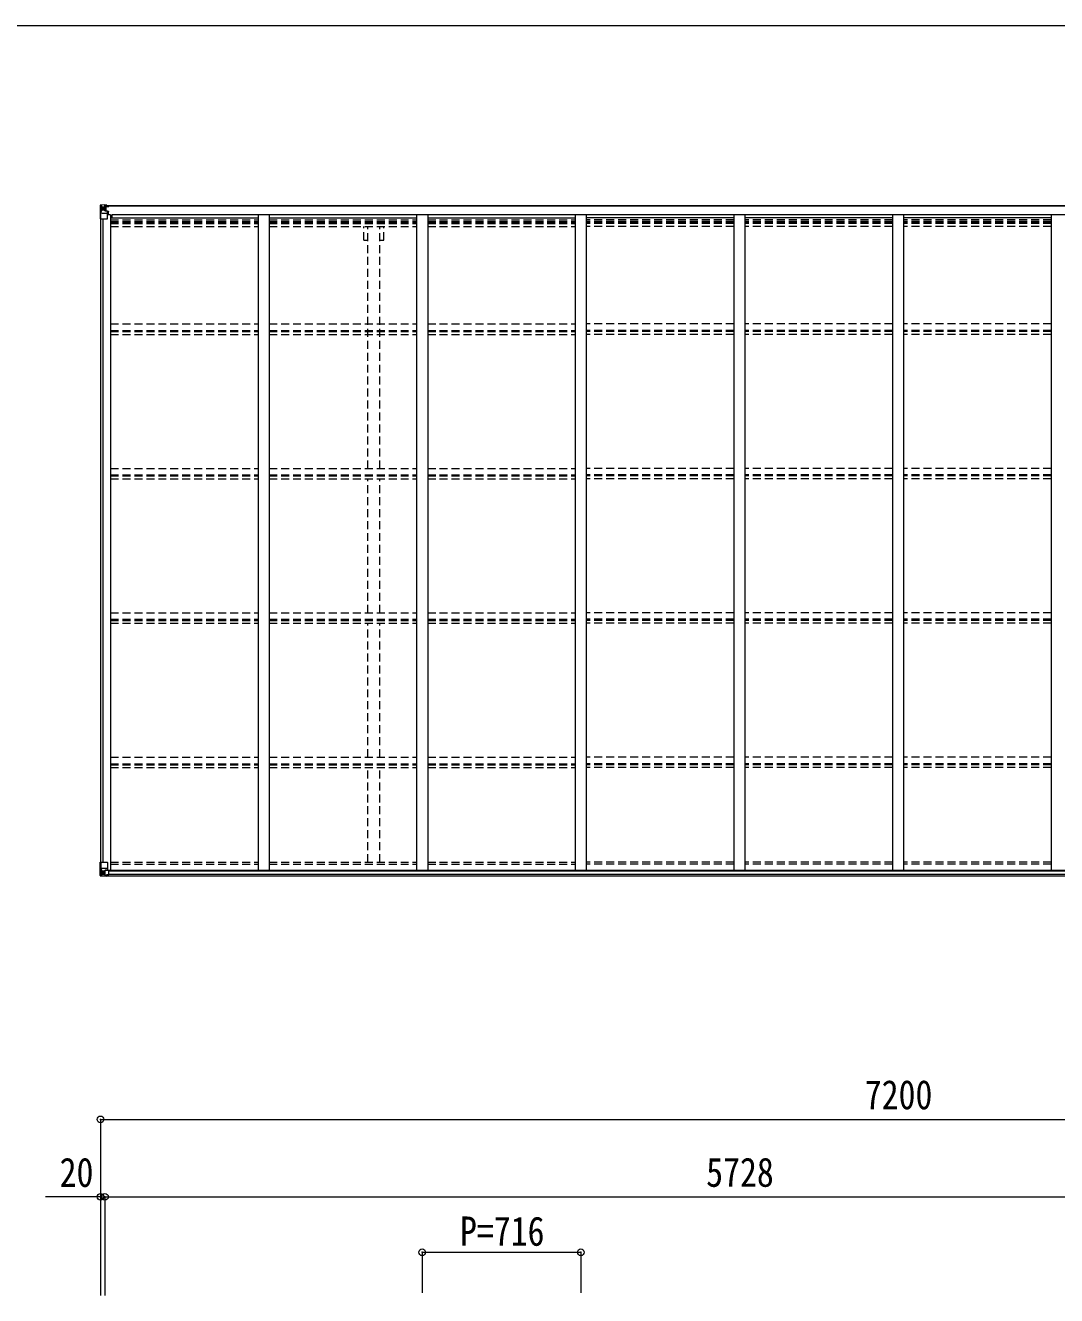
# Model space of a CAD drawing. Units: millimetres at full size, sheet at 1:30. Extents: x -8432 to 8432, y -5820 to 5820.
# Drawn here: x -407 to 4248, y 87 to 5820 of the extents above; entities that cross this region are included whole.
import ezdxf
from ezdxf.enums import TextEntityAlignment as Align

# ---------------------------------------------------------------- set-up
doc = ezdxf.new("R2010")
doc.units = ezdxf.units.MM
doc.header["$LTSCALE"] = 30
doc.header["$PDMODE"] = 32
doc.header["$PDSIZE"] = 30
doc.linetypes.add('DASHED1', pattern=[1.8, 1.2, -0.6])
for name, color, linetype, lineweight in [('0-3_ELV2', 4, 'Continuous', 9), ('0-4_TABLE1', 6, 'Continuous', 9), ('0-6_OTH_LINE', 6, 'Continuous', 9), ('F-0_240', 7, 'Continuous', 9)]:
    doc.layers.add(name, color=color, linetype=linetype, lineweight=lineweight)
doc.styles.add('ＭＳ ゴシック', font='')
doc.styles.get('ＭＳ ゴシック').set_extended_font_data('MS Gothic')

msp = doc.modelspace()

# ---------------------------------------------------------------- linework, layer by layer
at = {"layer": '0-3_ELV2'}
for p, q in [((-46.32, 5007.36), (5673.69, 5007.36)), ((-46.32, 5005.21), (5673.69, 5005.21)), ((-67.82, 4946.59), (-67.82, 2043.16)), ((-58.12, 4946.59), (-58.12, 2043.16)), ((-22.82, 4965.24), (-35.82, 4965.24)), ((-22.82, 4965.24), (-22.82, 2007.14)), ((-22.82, 4951.56), (643.18, 4951.56)), ((-15.32, 4951.56), (-15.32, 4967.08)), ((-15.32, 4967.08), (5647.69, 4967.08)), ((643.18, 4967.06), (643.18, 2007.14)), ((693.18, 4967.06), (693.18, 2007.14)), ((693.18, 4951.56), (1359.18, 4951.56)), ((1359.18, 4967.06), (1359.18, 2007.14)), ((1409.18, 4967.06), (1409.18, 2007.14)), ((1409.18, 4951.56), (2075.18, 4951.56)), ((2075.18, 4967.06), (2075.18, 2007.14)), ((2125.18, 4967.06), (2125.18, 2007.14)), ((2791.18, 4951.56), (2125.18, 4951.56)), ((2791.18, 4967.06), (2791.18, 2007.14)), ((2841.18, 4967.06), (2841.18, 2007.14)), ((3507.18, 4951.56), (2841.18, 4951.56)), ((3507.18, 4967.06), (3507.18, 2007.14)), ((3557.18, 4967.06), (3557.18, 2007.14)), ((4223.19, 4951.56), (3557.18, 4951.56)), ((4223.19, 4967.06), (4223.19, 2007.14)), ((-43.08, 2007.14), (5663.69, 2007.14)), ((-41.32, 1981.36), (5673.69, 1981.36)), ((-31.32, 2004.87), (5663.69, 2004.87)), ((-31.32, 1989.26), (5663.69, 1989.26))]:
    msp.add_line(p, q, dxfattribs=at)
at = {"layer": '0-3_ELV2', "linetype": 'DASHED1'}
for p, q in [((-22.82, 4943.17), (643.18, 4943.17)), ((-22.82, 4934.97), (643.18, 4934.97)), ((-22.82, 4931.04), (643.18, 4931.04)), ((693.18, 4943.17), (1359.18, 4943.17)), ((693.18, 4934.97), (1359.18, 4934.97)), ((693.18, 4931.04), (1359.18, 4931.04)), ((1409.18, 4943.17), (2075.18, 4943.17)), ((1409.18, 4934.97), (2075.18, 4934.97)), ((1409.18, 4931.04), (2075.18, 4931.04)), ((2791.18, 4943.17), (2125.18, 4943.17)), ((2791.18, 4934.97), (2125.18, 4934.97)), ((2791.18, 4931.04), (2125.18, 4931.04)), ((3507.18, 4943.17), (2841.18, 4943.17)), ((3507.18, 4934.97), (2841.18, 4934.97)), ((3507.18, 4931.04), (2841.18, 4931.04)), ((4223.19, 4943.17), (3557.18, 4943.17)), ((4223.19, 4934.97), (3557.18, 4934.97)), ((4223.19, 4931.04), (3557.18, 4931.04)), ((-22.82, 4925.96), (643.18, 4925.96)), ((-22.82, 4912.95), (643.18, 4912.95)), ((693.18, 4925.96), (1359.18, 4925.96)), ((693.18, 4912.95), (1359.18, 4912.95)), ((1120.99, 4851.36), (1120.99, 4912.95)), ((1138.69, 3820.7), (1138.69, 4912.95)), ((1193.69, 3820.7), (1193.69, 4912.95)), ((1211.39, 4851.36), (1211.39, 4912.95)), ((1409.18, 4925.96), (2075.18, 4925.96)), ((1409.18, 4912.95), (2075.18, 4912.95)), ((2791.18, 4925.96), (2125.18, 4925.96)), ((2791.18, 4912.95), (2125.18, 4912.95)), ((3507.18, 4925.96), (2841.18, 4925.96)), ((3507.18, 4912.95), (2841.18, 4912.95)), ((4223.19, 4925.96), (3557.18, 4925.96)), ((4223.19, 4912.95), (3557.18, 4912.95)), ((1120.99, 4851.36), (1138.69, 4851.36)), ((1193.69, 4851.36), (1211.39, 4851.36)), ((-22.82, 4472.36), (643.15, 4472.36)), ((693.18, 4472.36), (1359.15, 4472.36)), ((1409.18, 4472.36), (2075.15, 4472.36)), ((2791.18, 4472.36), (2125.18, 4472.36)), ((3507.18, 4472.36), (2841.18, 4472.36)), ((4223.15, 4472.36), (3557.18, 4472.36)), ((-22.82, 4442.63), (643.15, 4442.63)), ((-22.82, 4438.08), (643.15, 4438.08)), ((-22.82, 4425.07), (643.15, 4425.07)), ((693.18, 4442.63), (1359.15, 4442.63)), ((693.18, 4438.08), (1359.15, 4438.08)), ((693.18, 4425.07), (1359.15, 4425.07)), ((1409.18, 4442.63), (2075.15, 4442.63)), ((1409.18, 4438.08), (2075.15, 4438.08)), ((1409.18, 4425.07), (2075.15, 4425.07)), ((2791.18, 4442.63), (2125.18, 4442.63)), ((2791.18, 4438.08), (2125.18, 4438.08)), ((2791.18, 4425.07), (2125.18, 4425.07)), ((3507.18, 4442.63), (2841.18, 4442.63)), ((3507.18, 4438.08), (2841.18, 4438.08)), ((3507.18, 4425.07), (2841.18, 4425.07)), ((4223.15, 4442.63), (3557.18, 4442.63)), ((4223.15, 4438.08), (3557.18, 4438.08)), ((4223.15, 4425.07), (3557.18, 4425.07)), ((-22.82, 3820.7), (643.15, 3820.7)), ((-22.82, 3790.97), (643.15, 3790.97)), ((-22.82, 3786.42), (643.15, 3786.42)), ((693.18, 3820.7), (1359.15, 3820.7)), ((693.18, 3790.97), (1359.15, 3790.97)), ((693.18, 3786.42), (1359.15, 3786.42)), ((1409.18, 3820.7), (2075.15, 3820.7)), ((1409.18, 3790.97), (2075.15, 3790.97)), ((1409.18, 3786.42), (2075.15, 3786.42)), ((2791.18, 3820.7), (2125.18, 3820.7)), ((2791.18, 3790.97), (2125.18, 3790.97)), ((2791.18, 3786.42), (2125.18, 3786.42)), ((3507.18, 3820.7), (2841.18, 3820.7)), ((3507.18, 3790.97), (2841.18, 3790.97)), ((3507.18, 3786.42), (2841.18, 3786.42)), ((4223.15, 3820.7), (3557.18, 3820.7)), ((4223.15, 3790.97), (3557.18, 3790.97)), ((4223.15, 3786.42), (3557.18, 3786.42)), ((-22.82, 3773.41), (643.15, 3773.41)), ((693.18, 3773.41), (1359.15, 3773.41)), ((1138.69, 3168.92), (1138.69, 3773.41)), ((1193.69, 3168.92), (1193.69, 3773.41)), ((1409.18, 3773.41), (2075.15, 3773.41)), ((2791.18, 3773.41), (2125.18, 3773.41)), ((3507.18, 3773.41), (2841.18, 3773.41)), ((4223.15, 3773.41), (3557.18, 3773.41)), ((-22.82, 3169.04), (643.15, 3169.04)), ((693.18, 3169.04), (1359.15, 3169.04)), ((1409.18, 3169.04), (2075.15, 3169.04)), ((2791.18, 3169.04), (2125.18, 3169.04)), ((3507.18, 3169.04), (2841.18, 3169.04)), ((4223.15, 3169.04), (3557.18, 3169.04)), ((-22.82, 3139.31), (643.15, 3139.31)), ((-22.82, 3134.76), (643.15, 3134.76)), ((-22.82, 3121.75), (643.15, 3121.75)), ((693.18, 3139.31), (1359.15, 3139.31)), ((693.18, 3134.76), (1359.15, 3134.76)), ((693.18, 3121.75), (1359.15, 3121.75)), ((1138.69, 2517.26), (1138.69, 3120.55)), ((1193.69, 2517.26), (1193.69, 3120.55)), ((1409.18, 3139.31), (2075.15, 3139.31)), ((1409.18, 3134.76), (2075.15, 3134.76)), ((1409.18, 3121.75), (2075.15, 3121.75)), ((2791.18, 3139.31), (2125.18, 3139.31)), ((2791.18, 3134.76), (2125.18, 3134.76)), ((2791.18, 3121.75), (2125.18, 3121.75)), ((3507.18, 3139.31), (2841.18, 3139.31)), ((3507.18, 3134.76), (2841.18, 3134.76)), ((3507.18, 3121.75), (2841.18, 3121.75)), ((4223.15, 3139.31), (3557.18, 3139.31)), ((4223.15, 3134.76), (3557.18, 3134.76)), ((4223.15, 3121.75), (3557.18, 3121.75)), ((-22.82, 2517.38), (643.15, 2517.38)), ((-22.82, 2487.65), (643.15, 2487.65)), ((-22.82, 2483.1), (643.15, 2483.1)), ((-22.82, 2470.09), (643.15, 2470.09)), ((693.18, 2517.38), (1359.15, 2517.38)), ((693.18, 2487.65), (1359.15, 2487.65)), ((693.18, 2483.1), (1359.15, 2483.1)), ((693.18, 2470.09), (1359.15, 2470.09)), ((1138.69, 2043.31), (1138.69, 2468.89)), ((1193.69, 2043.31), (1193.69, 2468.89)), ((1409.18, 2517.38), (2075.15, 2517.38)), ((1409.18, 2487.65), (2075.15, 2487.65)), ((1409.18, 2483.1), (2075.15, 2483.1)), ((1409.18, 2470.09), (2075.15, 2470.09)), ((2791.18, 2517.38), (2125.18, 2517.38)), ((2791.18, 2487.65), (2125.18, 2487.65)), ((2791.18, 2483.1), (2125.18, 2483.1)), ((2791.18, 2470.09), (2125.18, 2470.09)), ((3507.18, 2517.38), (2841.18, 2517.38)), ((3507.18, 2487.65), (2841.18, 2487.65)), ((3507.18, 2483.1), (2841.18, 2483.1)), ((3507.18, 2470.09), (2841.18, 2470.09)), ((4223.15, 2517.38), (3557.18, 2517.38)), ((4223.15, 2487.65), (3557.18, 2487.65)), ((4223.15, 2483.1), (3557.18, 2483.1)), ((4223.15, 2470.09), (3557.18, 2470.09)), ((-22.82, 2043.31), (643.18, 2043.31)), ((-22.82, 2034.96), (643.18, 2034.96)), ((693.18, 2043.31), (1359.18, 2043.31)), ((693.18, 2034.96), (1359.18, 2034.96)), ((1409.18, 2043.31), (2075.18, 2043.31)), ((1409.18, 2034.96), (2075.18, 2034.96)), ((2791.18, 2043.31), (2125.18, 2043.31)), ((2791.18, 2034.96), (2125.18, 2034.96)), ((3507.18, 2043.31), (2841.18, 2043.31)), ((3507.18, 2034.96), (2841.18, 2034.96)), ((4223.19, 2043.31), (3557.18, 2043.31)), ((4223.19, 2034.96), (3557.18, 2034.96))]:
    msp.add_line(p, q, dxfattribs=at)
at = {"layer": '0-4_TABLE1'}
for p, q in [((-69.82, 5007.3), (-69.82, 4946.59)), ((-41.32, 5009.99), (-68.88, 5008.3)), ((-68.88, 5008.26), (-68.88, 5008.3)), ((-59.91, 5008.69), (-67.83, 5008.21)), ((-66.97, 5007.24), (-66.97, 5007.17)), ((-66.97, 4946.59), (-66.97, 5007.17)), ((-63, 5003.8), (-65.74, 5007.47)), ((-62.15, 5000.29), (-59.82, 5000.35)), ((-62.15, 4986.82), (-62.15, 5000.29)), ((-47.82, 5009.48), (-59.82, 5008.69)), ((-46.32, 5000.35), (-59.82, 5000.35)), ((-54.34, 4993.15), (-54.34, 4992.19)), ((-47.82, 4983.49), (-47.82, 5009.59)), ((-47.82, 5008.71), (-41.32, 5009.1)), ((-46.32, 5003.88), (-47.82, 5003.88)), ((-41.32, 5008.18), (-46.32, 5008.09)), ((-37.82, 5003.52), (-46.32, 5003.52)), ((-42.32, 4998.59), (-46.32, 4998.59)), ((-42.32, 4990.39), (-46.32, 4990.39)), ((-46.21, 5002.22), (-42.32, 5002.22)), ((-45.82, 5004.55), (-45.82, 5002.59)), ((-37.82, 5004.55), (-45.82, 5004.55)), ((-37.82, 5004.52), (-45.82, 5004.52)), ((-45.82, 5002.59), (-35.82, 5002.68)), ((-45.82, 5002.43), (-45.82, 5002.59)), ((-30.82, 5002.56), (-45.82, 5002.43)), ((-42.32, 4982.49), (-42.32, 5002.46)), ((-41.32, 5007.36), (-41.32, 5009.99)), ((-37.82, 5003.52), (-37.82, 5005.21)), ((-36.32, 5007.79), (-36.32, 5007.36)), ((-36.02, 5007.79), (-36.32, 5007.79)), ((-36.02, 5007.79), (-34.33, 5007.36)), ((-35.82, 5004.29), (-29.82, 5004.29)), ((-30.82, 5005.21), (-30.82, 5004.29)), ((-29.82, 5002.61), (-29.82, 5005.21)), ((-69.82, 4946.59), (-36.82, 4946.59)), ((-66.43, 4973.47), (-62.28, 4985.56)), ((-66.43, 4973.47), (-59.82, 4973.26)), ((-59.82, 4986.79), (-62.15, 4986.82)), ((-46.32, 4986.79), (-59.82, 4986.79)), ((-59.82, 4986.79), (-59.82, 4986.79)), ((-59.82, 4973.26), (-35.82, 4973.26)), ((-46.99, 4983.23), (-36.64, 4981.58)), ((-46.99, 4982.6), (-46.99, 4983.23)), ((-36.64, 4980.95), (-46.99, 4982.6)), ((-36.64, 4981.58), (-36.64, 4980.95)), ((-36.36, 4981.5), (-31.32, 4981.46)), ((-35.82, 4947.59), (-35.82, 4980.69)), ((-31.32, 4979.74), (-35.82, 4979.72)), ((-31.32, 4969.59), (-35.82, 4969.59)), ((-32.32, 4981.47), (-32.32, 4979.73)), ((-31.32, 4965.24), (-31.32, 4981.46)), ((-69.82, 2043.16), (-36.82, 2043.16)), ((-69.82, 1982.45), (-69.82, 2043.16)), ((-66.97, 2043.16), (-66.97, 1982.57)), ((-66.43, 2016.27), (-59.82, 2016.49)), ((-66.43, 2016.27), (-62.28, 2004.19)), ((-59.82, 2016.49), (-35.82, 2016.49)), ((-47.82, 2006.94), (-41.32, 2006.94)), ((-47.82, 2006.94), (-47.82, 1980.16)), ((-36.64, 2008.8), (-46.99, 2007.15)), ((-46.99, 2007.15), (-46.99, 2006.94)), ((-44.29, 2006.94), (-36.64, 2008.17)), ((-41.32, 2006.94), (-32.32, 2006.91)), ((-36.64, 2008.17), (-36.64, 2008.8)), ((-35.82, 2042.16), (-35.82, 2009.06)), ((-68.88, 1981.49), (-68.88, 1981.44)), ((-59.91, 1981.06), (-67.83, 1981.53)), ((-66.97, 1982.5), (-66.97, 1982.57)), ((-63, 1985.95), (-65.74, 1982.28)), ((-59.82, 2002.96), (-62.15, 2002.93)), ((-62.15, 2002.93), (-62.15, 1989.45)), ((-62.15, 1989.45), (-59.82, 1989.39)), ((-59.82, 2002.96), (-59.82, 2002.96)), ((-47.82, 2002.96), (-59.82, 2002.96)), ((-59.82, 1989.4), (-47.82, 1989.4)), ((-47.82, 1980.27), (-59.82, 1981.05)), ((-55.3, 1996.6), (-55.3, 1997.56)), ((-41.32, 1979.76), (-41.32, 1985.7)), ((-32.32, 1985.13), (-41.32, 1985.08)), ((-31.32, 2006), (-31.32, 1985.85))]:
    msp.add_line(p, q, dxfattribs=at)
for points in [[(-56.26, 4994.11), (-57.22, 4994.11), (-57.22, 4995.07), (-56.26, 4995.07)], [(-55.3, 4996.03), (-55.3, 4996.99), (-54.34, 4996.99), (-54.34, 4996.03)], [(-54.34, 4992.19), (-55.3, 4992.19), (-55.3, 4993.15)], [(-53.38, 4995.07), (-52.42, 4995.07), (-52.42, 4994.11), (-53.38, 4994.11)], [(-41.32, 5008.59), (-46.32, 5008.59), (-46.32, 4983.13)], [(-35.82, 5004.29), (-35.82, 5002.67), (-29.82, 5002.72)], [(-68.88, 1981.44), (-59.82, 1980.89), (-41.32, 1979.76)], [(-56.26, 1994.68), (-57.22, 1994.68), (-57.22, 1995.64), (-56.26, 1995.64)], [(-55.3, 1997.56), (-54.34, 1997.56), (-54.34, 1996.6)], [(-54.34, 1993.72), (-54.34, 1992.76), (-55.3, 1992.76), (-55.3, 1993.72)], [(-53.38, 1995.64), (-52.42, 1995.64), (-52.42, 1994.68), (-53.38, 1994.68)], [(-31.32, 1985.85), (-31.33, 1985.74), (-41.32, 1985.7)]]:
    msp.add_lwpolyline(points, dxfattribs=at)
for centre in [(-54.82, 4994.59), (-54.82, 1995.16)]:
    msp.add_circle(centre, 5.3, dxfattribs=at)
for centre, radius, start, end in [((-68.82, 5007.3), 0.999, 93.4424, 179.95083), ((-68.82, 5007.3), 1, 93.50017, 180.00079), ((-68.82, 5007.26), 0.999, 93.4424, 179.95083), ((-67.66, 5020.91), 12.7, 269.24466, 275.10311), ((-65.69, 5007.3), 1.28, 131.17831, 182.45895), ((-56.26, 4996.03), 0.96, 270, 0), ((-56.26, 4993.15), 0.96, 0, 90), ((-53.38, 4996.03), 0.96, 180, 270), ((-53.38, 4993.15), 0.96, 90, 180), ((-45.82, 5005.05), 0.5, 179.99802, 269.99691), ((-45.82, 5005.02), 0.5, 180.00109, 270.00109), ((-45.82, 5002.09), 0.5, 90.52895, 180.04464), ((-45.8, 5001.92), 0.513, 91.88028, 181.04707), ((-30.68, 5010.25), 7.69, 268.96999, 276.43426), ((-46.88, 4984.16), 0.937, 182.32209, 263.26766), ((-46.88, 4983.53), 0.937, 182.32209, 263.26766), ((-36.82, 4947.59), 1, 270, 0), ((-36.75, 4980.65), 0.937, 2.32209, 83.26766), ((-36.75, 4980.02), 0.937, 2.32209, 83.26766), ((-46.88, 2006.21), 0.937, 96.73234, 129.06602), ((-36.82, 2042.16), 1, 0, 90), ((-36.75, 2009.73), 0.937, 276.73234, 357.67791), ((-36.75, 2009.1), 0.937, 276.73234, 357.67791), ((-68.82, 1982.49), 0.999, 180.04917, 266.5576), ((-68.82, 1982.45), 0.999, 180.04917, 266.5576), ((-68.82, 1982.44), 1, 179.99921, 266.49983), ((-67.66, 1968.84), 12.7, 84.89689, 90.75534), ((-65.69, 1982.45), 1.28, 177.54105, 228.82169), ((-56.26, 1996.6), 0.96, 270, 0), ((-56.26, 1993.72), 0.96, 0, 90), ((-53.38, 1996.6), 0.96, 180, 270), ((-53.38, 1993.72), 0.96, 90, 180)]:
    msp.add_arc(centre, radius, start, end, dxfattribs=at)
for centre, major_axis, ratio, start_param, end_param in [((132.12, 5020.61), (201, 12.36), 0.060933, 3.1373463, 3.1378449), ((-66.88, 5008.38), (2, 0.12), 0.060933, 3.1378449, 4.2119296), ((-66.69, 5005.28), (-0.02, 3), 0.466854, 5.5234897, 6.1575023), ((-65.02, 5000.21), (0.03, 5), 0.573921, 4.7320603, 5.5159136), ((-141.56, 5000.35), (81.75, 0), 0.061163, 0, 0.0007725), ((-65.71, 4975.82), (0.85, 2.32), 0.403757, 2.3087461, 3.2744049), ((-63.55, 4986.84), (0, 3), 0.468246, 4.2703918, 4.7058971), ((-65.7, 2013.93), (0.85, -2.32), 0.403757, 3.0087805, 3.9744392), ((-32.32, 2006), (1, -0.021), 0.906239, 0.0187047, 1.589501), ((-66.88, 1981.37), (2, -0.12), 0.060933, 2.0712557, 3.1453404), ((132.12, 1969.13), (201, -12.36), 0.060933, 3.1453404, 3.145839), ((-66.69, 1984.46), (-0.02, -3), 0.466854, 0.125683, 0.7596956), ((-65.02, 1989.53), (0.03, -5), 0.573921, 0.7672717, 1.551125), ((-63.55, 2002.9), (0, -3), 0.468246, 1.5772882, 2.0127935), ((-141.56, 1989.4), (81.75, 0), 0.061163, 6.2824128, 6.2831853), ((-32.32, 1985.84), (1, 0.012), 0.707053, 4.7036637, 6.124411)]:
    msp.add_ellipse(centre, major_axis=major_axis, ratio=ratio, start_param=start_param, end_param=end_param, dxfattribs=at)
at = {"layer": '0-6_OTH_LINE'}
for p, q in [((-67.81, 882.4), (-67.81, 89.75)), ((-67.81, 882.4), (7132.18, 882.4)), ((-67.81, 532.4), (-67.81, 86.99)), ((-67.81, 532.4), (-47.82, 532.4)), ((-47.82, 532.4), (-47.82, 86.99)), ((-47.82, 532.4), (5680.19, 532.4)), ((1384.18, 282.4), (1384.18, 99.95)), ((1384.18, 282.4), (2100.18, 282.4)), ((2100.18, 282.4), (2100.18, 99.95))]:
    msp.add_line(p, q, dxfattribs=at)
at = {"layer": '0-6_OTH_LINE', "lineweight": 18}
msp.add_line((-67.81, 532.4), (-316.65, 532.4), dxfattribs=at)
at = {"layer": '0-6_OTH_LINE'}
for p in [(-67.81, 882.4), (-67.81, 532.4), (-47.82, 532.4), (1384.18, 282.4), (2100.18, 282.4)]:
    msp.add_point(p, dxfattribs=at)
at = {"layer": 'F-0_240', "color": 5}
msp.add_line((-8432.06, 5820), (8007.94, 5820), dxfattribs=at)

# ---------------------------------------------------------------- texts
at = {"layer": '0-6_OTH_LINE', "color": 7, "style": 'ＭＳ ゴシック', "width": 0.85}
for s, p in [('7200', (3382.18, 888.4)), ('20', (-252.41, 538.02)), ('5728', (2666.18, 538.4)), ('P=716', (1554.68, 272.4))]:
    msp.add_text(s, height=132, dxfattribs=at).set_placement(p, align=Align.BOTTOM_LEFT)

doc.saveas('drawing.dxf')
